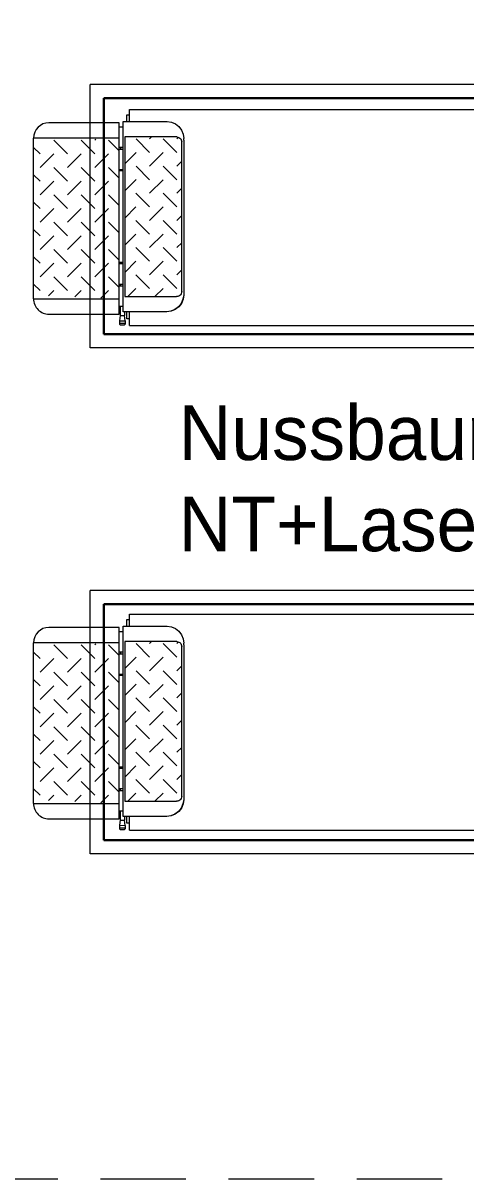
# Model space of a CAD drawing. Header units: metres. Extents: x -13316 to 152404, y -3899 to 30226.
# Drawn here: x 1312.4 to 1441.9, y 2000 to 2338.1 of the extents above; entities that cross this region are included whole.
import ezdxf

# ---------------------------------------------------------------- set-up
doc = ezdxf.new("R2010")
doc.units = ezdxf.units.M
doc.header["$LTSCALE"] = 100
doc.header["$MEASUREMENT"] = 0
doc.linetypes.add('DOT2', pattern=[0.125, 0, -0.125])
doc.linetypes.add('HIDDEN', pattern=[0.375, 0.25, -0.125])
doc.layers.get('0').update_dxf_attribs({"color": 9, "lineweight": 9})
doc.layers.add('20', color=9, linetype='DOT2', lineweight=9)
doc.layers.add('32-ekipman', color=9, linetype='Continuous', lineweight=9)
doc.styles.add('HAS50', font='GOTHIC.TTF', dxfattribs={"height": 100})

# ---------------------------------------------------------------- blocks, each defined once
blk = doc.blocks.new('A$C0BA12839')
for p, q in [((108.37, 556.16), (108.37, 531.27)), ((108.37, 556.16), (155.37, 556.16)), ((110.78, 554.26), (112.68, 556.16)), ((118.78, 554.26), (120.68, 556.16)), ((126.78, 554.26), (128.68, 556.16)), ((136.68, 556.16), (134.78, 554.26)), ((142.78, 554.26), (144.68, 556.16)), ((150.78, 554.26), (152.68, 556.16)), ((155.37, 531.27), (155.37, 556.16)), ((256.01, 556.16), (256.01, 531.27)), ((256.01, 556.16), (303.01, 556.16)), ((258.42, 554.26), (260.32, 556.16)), ((266.42, 554.26), (268.32, 556.16)), ((274.42, 554.26), (276.32, 556.16)), ((284.32, 556.16), (282.42, 554.26)), ((290.42, 554.26), (292.32, 556.16)), ((298.42, 554.26), (300.32, 556.16)), ((303.01, 531.27), (303.01, 556.16)), ((103.87, 551.66), (103.87, 531.16)), ((110.78, 550.26), (109.26, 551.78)), ((118.78, 550.26), (114.78, 554.26)), ((126.78, 550.26), (122.78, 554.26)), ((134.78, 550.26), (130.78, 554.26)), ((142.78, 550.26), (138.78, 554.26)), ((150.78, 550.26), (146.78, 554.26)), ((159.87, 531.27), (159.87, 551.66)), ((251.51, 551.66), (251.51, 531.16)), ((258.42, 550.26), (256.9, 551.78)), ((266.42, 550.26), (262.42, 554.26)), ((274.42, 550.26), (270.42, 554.26)), ((282.42, 550.26), (278.42, 554.26)), ((290.42, 550.26), (286.42, 554.26)), ((298.42, 550.26), (294.42, 554.26)), ((307.51, 531.27), (307.51, 551.66)), ((110.78, 546.26), (114.78, 550.26)), ((118.78, 546.26), (122.78, 550.26)), ((126.78, 546.26), (130.78, 550.26)), ((138.78, 550.26), (134.78, 546.26)), ((142.78, 546.26), (146.78, 550.26)), ((150.78, 546.26), (154.78, 550.26)), ((258.42, 546.26), (262.42, 550.26)), ((266.42, 546.26), (270.42, 550.26)), ((274.42, 546.26), (278.42, 550.26)), ((286.42, 550.26), (282.42, 546.26)), ((290.42, 546.26), (294.42, 550.26)), ((298.42, 546.26), (302.42, 550.26)), ((118.78, 542.26), (114.78, 546.26)), ((126.78, 542.26), (122.78, 546.26)), ((134.78, 542.26), (130.78, 546.26)), ((142.78, 542.26), (138.78, 546.26)), ((150.78, 542.26), (146.78, 546.26)), ((266.42, 542.26), (262.42, 546.26)), ((274.42, 542.26), (270.42, 546.26)), ((282.42, 542.26), (278.42, 546.26)), ((290.42, 542.26), (286.42, 546.26)), ((298.42, 542.26), (294.42, 546.26)), ((110.78, 542.26), (108.93, 544.11)), ((110.78, 538.26), (114.78, 542.26)), ((118.78, 538.26), (122.78, 542.26)), ((126.78, 538.26), (130.78, 542.26)), ((138.78, 542.26), (134.78, 538.26)), ((142.78, 538.26), (146.78, 542.26)), ((150.78, 538.26), (154.78, 542.26)), ((258.42, 542.26), (256.56, 544.11)), ((258.42, 538.26), (262.42, 542.26)), ((266.42, 538.26), (270.42, 542.26)), ((274.42, 538.26), (278.42, 542.26)), ((286.42, 542.26), (282.42, 538.26)), ((290.42, 538.26), (294.42, 542.26)), ((298.42, 538.26), (302.42, 542.26)), ((118.78, 534.26), (114.78, 538.26)), ((126.78, 534.26), (122.78, 538.26)), ((134.78, 534.26), (130.78, 538.26)), ((142.78, 534.26), (138.78, 538.26)), ((150.78, 534.26), (146.78, 538.26)), ((155.08, 537.96), (154.78, 538.26)), ((266.42, 534.26), (262.42, 538.26)), ((274.42, 534.26), (270.42, 538.26)), ((282.42, 534.26), (278.42, 538.26)), ((290.42, 534.26), (286.42, 538.26)), ((298.42, 534.26), (294.42, 538.26)), ((302.72, 537.96), (302.42, 538.26)), ((110.78, 534.26), (108.59, 536.45)), ((111.68, 531.16), (114.78, 534.26)), ((119.68, 531.16), (122.78, 534.26)), ((127.68, 531.16), (130.78, 534.26)), ((138.78, 534.26), (135.68, 531.16)), ((143.68, 531.16), (146.78, 534.26)), ((151.68, 531.16), (154.78, 534.26)), ((258.42, 534.26), (256.23, 536.45)), ((259.32, 531.16), (262.42, 534.26)), ((267.32, 531.16), (270.42, 534.26)), ((275.32, 531.16), (278.42, 534.26)), ((286.42, 534.26), (283.32, 531.16)), ((291.32, 531.16), (294.42, 534.26)), ((299.32, 531.16), (302.42, 534.26)), ((101.98, 530.98), (100.98, 530.98)), ((101.98, 530.98), (101.97, 529.39)), ((103.47, 530.78), (101.98, 530.98)), ((103.87, 531.16), (159.87, 531.16)), ((106.14, 529.95), (106.14, 531.16)), ((112.1, 529.95), (112.1, 531.16)), ((112.7, 531.16), (112.7, 529.95)), ((118.67, 531.16), (118.67, 529.95)), ((118.96, 529.95), (118.96, 531.16)), ((145.81, 529.93), (145.81, 531.16)), ((146.11, 529.93), (146.11, 531.16)), ((152.07, 529.93), (152.07, 531.16)), ((152.67, 529.93), (152.67, 531.16)), ((158.63, 529.93), (158.63, 531.05)), ((159.87, 531.16), (159.87, 531.25)), ((249.61, 530.98), (248.62, 530.98)), ((249.61, 530.98), (249.61, 529.39)), ((251.1, 530.78), (249.61, 530.98)), ((251.51, 531.16), (307.51, 531.16)), ((253.78, 529.95), (253.78, 531.16)), ((259.74, 529.95), (259.74, 531.16)), ((260.34, 531.16), (260.34, 529.95)), ((266.3, 531.16), (266.3, 529.95)), ((266.6, 529.95), (266.6, 531.16)), ((293.44, 529.93), (293.45, 531.16)), ((293.74, 529.93), (293.74, 531.16)), ((299.71, 529.93), (299.71, 531.16)), ((300.3, 529.93), (300.31, 531.16)), ((306.27, 529.93), (306.27, 531.05)), ((307.51, 531.16), (307.51, 531.25)), ((100.6, 528.1), (100.6, 28.07)), ((100.6, 528.1), (104.55, 528.1)), ((100.78, 530.78), (100.78, 529.59)), ((101.97, 529.39), (100.98, 529.39)), ((101.18, 529.59), (101.18, 530.78)), ((101.97, 529.39), (103.47, 529.58)), ((102.56, 528.1), (102.56, 528.89)), ((102.56, 528.89), (104.55, 528.89)), ((106.14, 530.78), (103.47, 530.78)), ((103.47, 530.78), (103.47, 529.58)), ((104.55, 529.58), (103.47, 529.58)), ((104.54, 517.22), (104.55, 529.95)), ((104.55, 529.95), (160.22, 529.93)), ((109.02, 529.5), (109.01, 514.33)), ((155.75, 529.48), (109.02, 529.5)), ((111.41, 526.2), (109.02, 528.6)), ((112.7, 530.78), (112.1, 530.78)), ((119.37, 526.2), (116.07, 529.5)), ((118.96, 530.77), (118.67, 530.77)), ((127.32, 526.19), (124.02, 529.5)), ((135.27, 526.19), (131.97, 529.49)), ((143.23, 526.18), (139.93, 529.49)), ((146.11, 530.76), (145.81, 530.76)), ((151.18, 526.18), (147.88, 529.49)), ((152.67, 530.76), (152.07, 530.76)), ((155.74, 514.26), (155.75, 529.48)), ((160.22, 529.93), (160.22, 517.11)), ((160.22, 528.86), (162.21, 528.86)), ((160.22, 528.07), (163.73, 528.07)), ((162.21, 528.86), (162.21, 528.07)), ((163.73, 528.1), (163.73, 28.1)), ((248.24, 528.1), (248.24, 30.68)), ((248.24, 528.1), (252.18, 528.1)), ((248.42, 530.78), (248.42, 529.59)), ((249.61, 529.39), (248.62, 529.39)), ((248.82, 529.59), (248.82, 530.78)), ((249.61, 529.39), (251.1, 529.58)), ((250.2, 528.1), (250.2, 528.89)), ((250.2, 528.89), (252.19, 528.89)), ((253.78, 530.78), (251.1, 530.78)), ((251.1, 530.78), (251.1, 529.58)), ((252.19, 529.58), (251.1, 529.58)), ((252.18, 517.22), (252.19, 529.95)), ((252.19, 529.95), (307.86, 529.93)), ((256.66, 529.5), (256.65, 514.33)), ((303.39, 529.48), (256.66, 529.5)), ((259.05, 526.2), (256.66, 528.6)), ((260.34, 530.78), (259.74, 530.78)), ((267.01, 526.2), (263.7, 529.5)), ((266.6, 530.77), (266.3, 530.77)), ((274.96, 526.19), (271.66, 529.5)), ((282.91, 526.19), (279.61, 529.49)), ((290.87, 526.18), (287.57, 529.49)), ((293.74, 530.76), (293.45, 530.76)), ((298.82, 526.18), (295.52, 529.49)), ((300.31, 530.76), (299.71, 530.76)), ((303.38, 514.26), (303.39, 529.48)), ((307.86, 529.93), (307.85, 517.11)), ((307.86, 528.86), (309.85, 528.86)), ((307.86, 528.07), (311.37, 528.07)), ((309.85, 528.86), (309.85, 528.07)), ((311.37, 528.1), (311.37, 28.1)), ((111.41, 522.22), (115.39, 526.2)), ((119.37, 522.22), (123.34, 526.19)), ((127.32, 522.22), (131.3, 526.19)), ((139.25, 526.19), (135.27, 522.21)), ((143.23, 522.21), (147.21, 526.18)), ((151.18, 522.2), (155.16, 526.18)), ((259.05, 522.22), (263.03, 526.2)), ((267, 522.22), (270.98, 526.19)), ((274.96, 522.22), (278.94, 526.19)), ((286.89, 526.19), (282.91, 522.21)), ((290.86, 522.21), (294.84, 526.18)), ((298.82, 522.2), (302.8, 526.18)), ((119.36, 518.24), (115.39, 522.22)), ((127.32, 518.24), (123.34, 522.22)), ((135.27, 518.24), (131.3, 522.21)), ((143.22, 518.23), (139.25, 522.21)), ((151.18, 518.23), (147.2, 522.21)), ((155.74, 521.61), (155.16, 522.2)), ((267, 518.24), (263.03, 522.22)), ((274.96, 518.24), (270.98, 522.22)), ((282.91, 518.24), (278.93, 522.21)), ((290.86, 518.23), (286.89, 522.21)), ((298.82, 518.23), (294.84, 522.21)), ((303.38, 521.61), (302.79, 522.2)), ((111.41, 518.25), (109.02, 520.64)), ((111.41, 514.27), (115.39, 518.24)), ((119.36, 514.27), (123.34, 518.24)), ((127.32, 514.26), (131.29, 518.24)), ((139.25, 518.23), (135.27, 514.26)), ((143.22, 514.25), (147.2, 518.23)), ((151.18, 514.25), (155.16, 518.23)), ((259.05, 518.25), (256.66, 520.64)), ((259.05, 514.27), (263.02, 518.24)), ((267, 514.27), (270.98, 518.24)), ((274.95, 514.26), (278.93, 518.24)), ((286.89, 518.23), (282.91, 514.26)), ((290.86, 514.25), (294.84, 518.23)), ((298.81, 514.25), (302.79, 518.23)), ((104.71, 515.96), (104.54, 517.22)), ((109.05, 514), (109.01, 514.33)), ((116.84, 512.81), (115.39, 514.27)), ((124.79, 512.81), (123.34, 514.26)), ((132.75, 512.8), (131.29, 514.26)), ((140.7, 512.8), (139.25, 514.26)), ((148.65, 512.8), (147.2, 514.25)), ((155.64, 513.76), (155.15, 514.25)), ((252.35, 515.96), (252.18, 517.22)), ((256.69, 514), (256.65, 514.33)), ((264.48, 512.81), (263.02, 514.27)), ((272.43, 512.81), (270.98, 514.26)), ((280.38, 512.8), (278.93, 514.26)), ((288.34, 512.8), (286.88, 514.26)), ((296.29, 512.8), (294.84, 514.25)), ((303.28, 513.76), (302.79, 514.25)), ((154.75, 512.2), (109.51, 512.24)), ((110.5, 512.82), (154.25, 512.79)), ((154.75, 512.2), (155.24, 512.22)), ((156.53, 512.38), (155.24, 512.22)), ((302.38, 512.2), (257.15, 512.24)), ((258.14, 512.82), (301.89, 512.79)), ((302.38, 512.2), (302.88, 512.22)), ((304.17, 512.38), (302.88, 512.22))]:
    blk.add_line(p, q)
for points in [[(109.51, 512.24), (108.22, 512.41), (107.02, 512.9), (106, 513.68), (105.21, 514.69), (104.71, 515.87), (104.54, 517.14)], [(109.51, 512.24), (108.22, 512.49), (107.02, 512.98), (106, 513.76), (105.21, 514.78), (104.71, 515.96)], [(110.5, 512.82), (110.17, 512.85), (109.86, 512.96), (109.57, 513.14), (109.34, 513.37), (109.16, 513.65), (109.05, 513.96), (109.01, 514.29)], [(110.5, 512.86), (110.17, 512.9), (109.86, 513), (109.57, 513.18), (109.34, 513.41), (109.16, 513.69), (109.05, 514)], [(155.74, 514.26), (155.7, 513.94), (155.59, 513.63), (155.42, 513.35), (155.18, 513.11), (154.9, 512.94), (154.58, 512.83), (154.25, 512.79)], [(160.22, 517.11), (160.05, 515.84), (159.55, 514.66), (158.76, 513.65), (157.73, 512.87), (156.53, 512.38)], [(257.15, 512.24), (255.86, 512.41), (254.66, 512.9), (253.63, 513.68), (252.84, 514.69), (252.35, 515.87), (252.18, 517.14)], [(257.15, 512.24), (255.86, 512.49), (254.66, 512.98), (253.63, 513.76), (252.84, 514.78), (252.35, 515.96)], [(258.14, 512.82), (257.81, 512.85), (257.5, 512.96), (257.21, 513.14), (256.98, 513.37), (256.8, 513.65), (256.69, 513.96), (256.65, 514.29)], [(258.14, 512.86), (257.81, 512.9), (257.5, 513), (257.21, 513.18), (256.98, 513.41), (256.8, 513.69), (256.69, 514)], [(303.38, 514.26), (303.34, 513.94), (303.23, 513.63), (303.05, 513.35), (302.82, 513.11), (302.53, 512.94), (302.22, 512.83), (301.89, 512.79)], [(307.85, 517.11), (307.68, 515.84), (307.19, 514.66), (306.4, 513.65), (305.37, 512.87), (304.17, 512.38)]]:
    blk.add_lwpolyline(points)
for centre, radius, start, end in [((108.37, 551.66), 4.5, 90, 180), ((155.37, 551.66), 4.5, 0, 90), ((256.01, 551.66), 4.5, 90, 180), ((303.01, 551.66), 4.5, 0, 90), ((100.98, 530.78), 0.199, 0, 179.9716), ((248.62, 530.78), 0.199, 0, 179.9716), ((100.98, 529.59), 0.199, 179.9716, 0), ((248.62, 529.59), 0.199, 179.9716, 0)]:
    blk.add_arc(centre, radius, start, end)
blk = doc.blocks.new('p-lift_')
at = {"lineweight": 0}
for p, q in [((-5230, 0), (0, 0)), ((0, 0), (0, -770)), ((-4400, -770), (0, -770)), ((-4400, -1480), (0, -1480)), ((0, -1480), (0, -2250)), ((-5230, -2250), (0, -2250))]:
    blk.add_line(p, q, dxfattribs=at)
at = {"lineweight": 30}
for p, q in [((-5190, -40), (-40, -40)), ((-40, -40), (-40, -730)), ((-4440, -730), (-40, -730))]:
    blk.add_line(p, q, dxfattribs=at)
at = {"linetype": 'ByBlock', "lineweight": 30}
for p, q in [((-4440, -1520), (-40, -1520)), ((-40, -2210), (-40, -1520)), ((-5190, -2210), (-40, -2210))]:
    blk.add_line(p, q, dxfattribs=at)
at = {"xscale": 10, "yscale": 10, "zscale": 10, "rotation": 270}
blk.add_blockref('A$C0BA12839', (-5396, 936.6), dxfattribs=at)
blk = doc.blocks.new('2.bod.Mimari')
at = {"layer": '20', "linetype": 'HIDDEN'}
blk.add_lwpolyline([(940, -6950), (1560, -6950), (1560, -6230), (940, -6230)], close=True, dxfattribs=at)
at = {"layer": '32-ekipman', "xscale": 0.1, "yscale": 0.1, "zscale": 0.1, "rotation": 180}
blk.add_blockref('p-lift_', (1012, -6854.88), dxfattribs=at)
at = {"layer": '32-ekipman', "insert": (1037.86, -6723.7), "char_height": 16, "width": 309.6842, "attachment_point": 1, "style": 'HAS50'}
blk.add_mtext('Nussbaum Uni Lift 5000 NT+Laser Jack Detayı Bkz.', dxfattribs=at)

msp = doc.modelspace()

# ---------------------------------------------------------------- block references
msp.add_blockref('2.bod.Mimari', (320, 8950))

doc.saveas('drawing.dxf')
